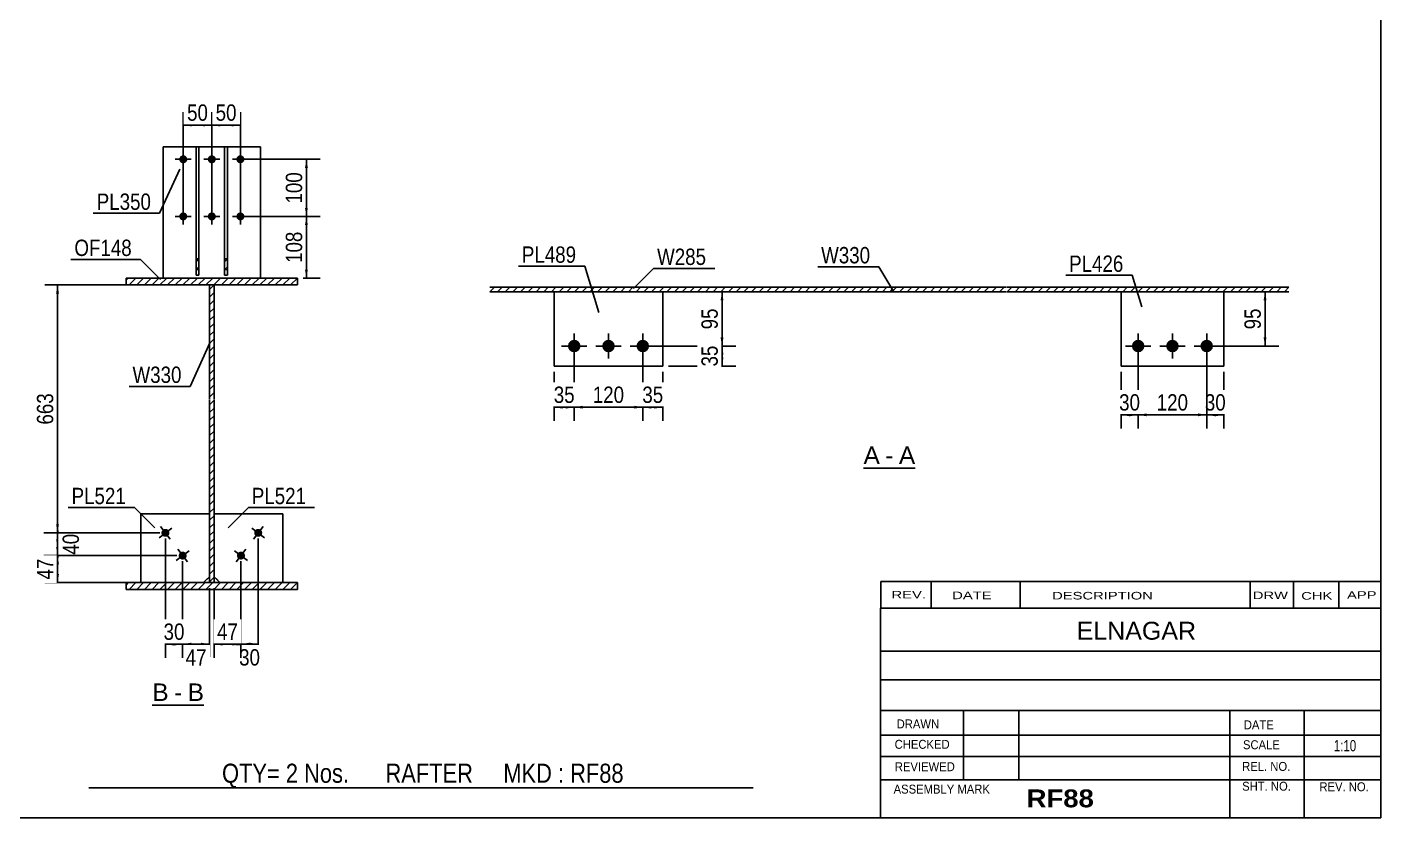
# Model space of a CAD drawing. Header units: millimetres. Extents: x -635 to -233, y -185 to 92.
# Drawn here: x -469.8 to -232.8, y -184.8 to -46.3 of the extents above; entities that cross this region are included whole.
import ezdxf

# ---------------------------------------------------------------- set-up
doc = ezdxf.new("R2010")
doc.units = ezdxf.units.MM
doc.linetypes.add('DXK_LINE_DOT1', pattern=[1.8814, 0.9407, -0.9407])
doc.styles.add('Arial', font='ARIAL.TTF', dxfattribs={"height": 0.2})
doc.styles.add('Arial Bold', font='ARIALBD.TTF', dxfattribs={"height": 0.2})
doc.styles.add('Arial Narrow', font='ARIALN.TTF', dxfattribs={"height": 0.2})

# ---------------------------------------------------------------- blocks, each defined once
blk = doc.blocks.new('Unknown-627020069-1200')
at = {"color": 5, "linetype": 'Continuous'}
for p, q in [((-232.8, -184.84), (-232.8, 92.16)), ((-632.8, -184.84), (-232.8, -184.84))]:
    blk.add_line(p, q, dxfattribs=at)
blk = doc.blocks.new('Unknown-627020069-12 - 1508')
at = {"color": 7, "linetype": 'Continuous'}
blk.add_line((-323.35, -123.6), (-314.32, -123.6), dxfattribs=at)
at = {"color": 0, "linetype": 'Continuous'}
blk.add_wipeout([(-320.5, -122.85), (-320.5, -119.65), (-323.35, -119.65), (-323.35, -122.85)], dxfattribs=at)
blk.add_wipeout([(-318.12, -122.85), (-318.12, -119.65), (-319.54, -119.65), (-319.54, -122.85)], dxfattribs=at)
at = {"color": 96, "linetype": 'Continuous', "style": 'Arial'}
blk.add_text('A', height=3.06, dxfattribs=at).set_placement((-323.35, -122.85))
at = {"color": 0, "linetype": 'Continuous'}
blk.add_wipeout([(-314.32, -122.85), (-314.32, -119.65), (-317.16, -119.65), (-317.16, -122.85)], dxfattribs=at)
at = {"color": 96, "linetype": 'Continuous', "style": 'Arial'}
for s, p in [('A', (-317.16, -122.85)), ('-', (-319.54, -122.85))]:
    blk.add_text(s, height=3.06, dxfattribs=at).set_placement(p)
blk = doc.blocks.new('Unknown-627020069-13 - 1219')
at = {"color": 7, "linetype": 'Continuous'}
blk.add_line((-447.83, -165.1), (-438.8, -165.1), dxfattribs=at)
at = {"color": 0, "linetype": 'Continuous'}
blk.add_wipeout([(-444.98, -164.35), (-444.98, -161.15), (-447.83, -161.15), (-447.83, -164.35)], dxfattribs=at)
blk.add_wipeout([(-442.6, -164.35), (-442.6, -161.15), (-444.02, -161.15), (-444.02, -164.35)], dxfattribs=at)
at = {"color": 96, "linetype": 'Continuous', "style": 'Arial'}
blk.add_text('B', height=3.06, dxfattribs=at).set_placement((-447.83, -164.35))
at = {"color": 0, "linetype": 'Continuous'}
blk.add_wipeout([(-438.8, -164.35), (-438.8, -161.15), (-441.64, -161.15), (-441.64, -164.35)], dxfattribs=at)
at = {"color": 96, "linetype": 'Continuous', "style": 'Arial'}
for s, p in [('-', (-444.02, -164.35)), ('B', (-441.64, -164.35))]:
    blk.add_text(s, height=3.06, dxfattribs=at).set_placement(p)
blk = doc.blocks.new('Part-627020069-1535 - 1508')
at = {"linetype": 'Continuous'}
h = blk.add_hatch(dxfattribs=at)
h.set_pattern_fill('', scale=0.3, style=0, pattern_type=0)
h.set_pattern_definition([(45, (-388.7608, -92.7028), (-0.673519, 0.673519), [])])
h.paths.add_polyline_path([(-388.76, -91.9), (-388.76, -92.7), (-318.39, -92.7), (-318.39, -91.9)])
at = {"color": 2, "linetype": 'Continuous'}
for p, q in [((-388.76, -91.9), (-338.49, -91.9)), ((-338.39, -91.9), (-318.39, -91.9)), ((-318.39, -91.9), (-318.39, -91.9)), ((-318.39, -91.9), (-318.39, -92.7)), ((-388.76, -92.7), (-338.49, -92.7)), ((-338.39, -92.7), (-318.39, -92.7)), ((-318.39, -92.7), (-318.39, -92.7))]:
    blk.add_line(p, q, dxfattribs=at)
blk = doc.blocks.new('Part-627020069-1531 - 1508')
at = {"linetype": 'Continuous'}
h = blk.add_hatch(dxfattribs=at)
h.set_pattern_fill('', scale=0.3, style=0, pattern_type=0)
h.set_pattern_definition([(45, (-248.9001, -91.9028), (-0.673519, 0.673519), [])])
h.paths.add_polyline_path([(-248.9, -92.7), (-248.9, -91.9), (-318.39, -91.9), (-318.39, -92.7)])
at = {"color": 2, "linetype": 'Continuous'}
for p, q in [((-318.39, -91.9), (-318.39, -91.9)), ((-298.39, -91.9), (-318.39, -91.9)), ((-318.39, -91.9), (-318.39, -92.7)), ((-248.9, -91.9), (-298.29, -91.9)), ((-318.39, -92.7), (-318.39, -92.7)), ((-318.39, -92.7), (-298.39, -92.7)), ((-298.29, -92.7), (-248.9, -92.7))]:
    blk.add_line(p, q, dxfattribs=at)
blk = doc.blocks.new('Bolt-627020069-1537 - 1508')
at = {"linetype": 'Continuous'}
for points in [[(-276.39, -102.2, -1), (-274.19, -102.2, -1)], [(-270.39, -102.2, -1), (-268.19, -102.2, -1)], [(-264.39, -102.2, -1), (-262.19, -102.2, -1)]]:
    blk.add_hatch(color=3, dxfattribs=at).paths.add_polyline_path(points)
at = {"color": 3, "linetype": 'Continuous'}
for p, q in [((-275.29, -104.4), (-275.29, -100)), ((-269.29, -104.4), (-269.29, -100)), ((-263.29, -104.4), (-263.29, -100)), ((-273.09, -102.2), (-277.49, -102.2)), ((-267.09, -102.2), (-271.49, -102.2)), ((-261.09, -102.2), (-265.49, -102.2))]:
    blk.add_line(p, q, dxfattribs=at)
blk = doc.blocks.new('Part-627020069-1607 - 1508')
at = {"color": 2, "linetype": 'Continuous'}
for p, q in [((-278.29, -92.7), (-278.29, -105.7)), ((-260.29, -105.7), (-260.29, -92.7)), ((-278.29, -105.7), (-260.29, -105.7))]:
    blk.add_line(p, q, dxfattribs=at)
at = {"color": 7, "linetype": 'DXK_LINE_DOT1'}
for p, q in [((-260.29, -92.7), (-278.29, -92.7)), ((-278.29, -92.7), (-278.29, -105.7)), ((-260.29, -105.7), (-260.29, -92.7))]:
    blk.add_line(p, q, dxfattribs=at)
blk = doc.blocks.new('Part-627020069-4311 - 1508')
at = {"color": 2, "linetype": 'Continuous'}
for p, q in [((-377.49, -92.7), (-377.49, -105.7)), ((-358.49, -105.7), (-358.49, -92.7)), ((-377.49, -105.7), (-358.49, -105.7))]:
    blk.add_line(p, q, dxfattribs=at)
at = {"color": 7, "linetype": 'DXK_LINE_DOT1'}
for p, q in [((-358.49, -92.7), (-377.49, -92.7)), ((-377.49, -92.7), (-377.49, -105.7)), ((-358.49, -105.7), (-358.49, -92.7))]:
    blk.add_line(p, q, dxfattribs=at)
blk = doc.blocks.new('Bolt-627020069-4312 - 1508')
at = {"linetype": 'Continuous'}
for points in [[(-375.09, -102.2, -1), (-372.89, -102.2, -1)], [(-369.09, -102.2, -1), (-366.89, -102.2, -1)], [(-363.09, -102.2, -1), (-360.89, -102.2, -1)]]:
    blk.add_hatch(color=3, dxfattribs=at).paths.add_polyline_path(points)
at = {"color": 3, "linetype": 'Continuous'}
for p, q in [((-373.99, -104.4), (-373.99, -100)), ((-367.99, -104.4), (-367.99, -100)), ((-361.99, -104.4), (-361.99, -100)), ((-371.79, -102.2), (-376.19, -102.2)), ((-365.79, -102.2), (-370.19, -102.2)), ((-359.79, -102.2), (-364.19, -102.2))]:
    blk.add_line(p, q, dxfattribs=at)
blk = doc.blocks.new('Part-627020069-1231 - 1219')
at = {"linetype": 'Continuous'}
h = blk.add_hatch(dxfattribs=at)
h.set_pattern_fill('', scale=0.3, style=0, pattern_type=0)
h.set_pattern_definition([(45, (-422.4186, -143.6292), (-0.67352, 0.67352), [])])
h.paths.add_polyline_path([(-422.42, -144.83), (-422.42, -143.63), (-452.42, -143.63), (-452.42, -144.83)])
at = {"color": 2, "linetype": 'Continuous'}
for p, q in [((-452.42, -143.63), (-452.42, -143.63)), ((-452.42, -144.83), (-452.42, -143.63)), ((-452.42, -143.63), (-422.42, -143.63)), ((-422.42, -143.63), (-422.42, -143.63)), ((-422.42, -143.63), (-422.42, -144.83)), ((-452.42, -144.83), (-452.42, -144.83)), ((-422.42, -144.83), (-452.42, -144.83)), ((-422.42, -144.83), (-422.42, -144.83))]:
    blk.add_line(p, q, dxfattribs=at)
blk = doc.blocks.new('Part-627020069-1289 - 1219')
at = {"color": 2, "linetype": 'Continuous'}
for p, q in [((-436.99, -131.6), (-424.99, -131.6)), ((-436.99, -142.6), (-436.99, -131.6)), ((-424.99, -143.6), (-424.99, -131.6)), ((-436.99, -142.6), (-435.99, -143.6)), ((-435.99, -143.6), (-424.99, -143.6)), ((-435.99, -143.6), (-435.99, -143.6))]:
    blk.add_line(p, q, dxfattribs=at)
at = {"color": 7, "linetype": 'DXK_LINE_DOT1'}
for p, q in [((-436.99, -131.6), (-424.99, -131.6)), ((-435.99, -143.6), (-436.99, -142.6)), ((-435.99, -143.6), (-424.99, -143.6))]:
    blk.add_line(p, q, dxfattribs=at)
blk = doc.blocks.new('Part-627020069-1266 - 1219')
at = {"color": 2, "linetype": 'Continuous'}
for p, q in [((-445.92, -90.3), (-445.92, -67.3)), ((-445.92, -67.3), (-428.92, -67.3)), ((-428.92, -67.3), (-428.92, -90.3))]:
    blk.add_line(p, q, dxfattribs=at)
at = {"color": 7, "linetype": 'DXK_LINE_DOT1'}
for p, q in [((-445.92, -67.3), (-428.92, -67.3)), ((-445.92, -90.3), (-445.92, -90.3)), ((-445.92, -90.3), (-445.92, -90.3)), ((-445.92, -90.3), (-428.92, -90.3)), ((-428.92, -90.3), (-428.92, -90.3)), ((-428.92, -90.3), (-428.92, -90.3))]:
    blk.add_line(p, q, dxfattribs=at)
blk = doc.blocks.new('Part-627020069-1267 - 1219')
at = {"linetype": 'Continuous'}
h = blk.add_hatch(dxfattribs=at)
h.set_pattern_fill('', scale=0.3, style=0, pattern_type=0)
h.set_pattern_definition([(45, (-434.6686, -86.9521), (-0.67352, 0.67352), [])])
h.paths.add_polyline_path([(-434.67, -89.8), (-434.67, -86.95), (-435.17, -86.95), (-435.17, -89.8)])
at = {"color": 2, "linetype": 'Continuous'}
for p, q in [((-435.17, -86.95), (-435.17, -67.3)), ((-435.17, -67.3), (-434.67, -67.3)), ((-434.67, -67.3), (-434.67, -86.95)), ((-435.17, -89.8), (-435.17, -86.95)), ((-435.17, -86.95), (-434.67, -86.95)), ((-434.67, -86.95), (-434.67, -89.8)), ((-434.67, -89.8), (-435.17, -89.8)), ((-434.67, -89.8), (-435.17, -89.8))]:
    blk.add_line(p, q, dxfattribs=at)
at = {"color": 7, "linetype": 'DXK_LINE_DOT1'}
for p, q in [((-435.17, -86.95), (-435.17, -89.8)), ((-434.67, -86.95), (-434.67, -89.8)), ((-435.17, -88.8), (-434.67, -88.8))]:
    blk.add_line(p, q, dxfattribs=at)
blk = doc.blocks.new('Part-627020069-1294 - 1219')
at = {"color": 2, "linetype": 'Continuous'}
for p, q in [((-449.85, -131.6), (-437.85, -131.6)), ((-449.85, -143.6), (-449.85, -131.6)), ((-437.85, -142.6), (-437.85, -131.6)), ((-449.85, -143.6), (-438.85, -143.6)), ((-438.85, -143.6), (-437.85, -142.6)), ((-438.85, -143.6), (-438.85, -143.6))]:
    blk.add_line(p, q, dxfattribs=at)
at = {"color": 7, "linetype": 'DXK_LINE_DOT1'}
for p, q in [((-449.85, -131.6), (-437.85, -131.6)), ((-438.85, -143.6), (-449.85, -143.6)), ((-438.85, -143.6), (-437.85, -142.6))]:
    blk.add_line(p, q, dxfattribs=at)
blk = doc.blocks.new('Part-627020069-1302 - 1219')
at = {"linetype": 'Continuous'}
h = blk.add_hatch(dxfattribs=at)
h.set_pattern_fill('', scale=0.3, style=0, pattern_type=0)
h.set_pattern_definition([(45, (-439.6686, -86.9521), (-0.67352, 0.67352), [])])
h.paths.add_polyline_path([(-439.67, -89.8), (-439.67, -86.95), (-440.17, -86.95), (-440.17, -89.8)])
at = {"color": 2, "linetype": 'Continuous'}
for p, q in [((-440.17, -86.95), (-440.17, -67.3)), ((-440.17, -67.3), (-439.67, -67.3)), ((-439.67, -67.3), (-439.67, -86.95)), ((-440.17, -89.8), (-440.17, -86.95)), ((-440.17, -86.95), (-439.67, -86.95)), ((-439.67, -86.95), (-439.67, -89.8)), ((-439.67, -89.8), (-440.17, -89.8)), ((-439.67, -89.8), (-440.17, -89.8))]:
    blk.add_line(p, q, dxfattribs=at)
at = {"color": 7, "linetype": 'DXK_LINE_DOT1'}
for p, q in [((-440.17, -86.95), (-440.17, -89.8)), ((-439.67, -86.95), (-439.67, -89.8)), ((-440.17, -88.8), (-439.67, -88.8))]:
    blk.add_line(p, q, dxfattribs=at)
blk = doc.blocks.new('Bolt-627020069-1334 - 1219')
at = {"linetype": 'Continuous'}
for points in [[(-441.72, -69.5), (-441.73, -69.65), (-441.78, -69.78), (-441.85, -69.91), (-441.95, -70.02), (-442.07, -70.11), (-442.2, -70.17), (-442.35, -70.2), (-442.49, -70.2), (-442.63, -70.17), (-442.77, -70.11), (-442.89, -70.02), (-442.98, -69.91), (-443.06, -69.78), (-443.1, -69.65), (-443.12, -69.5), (-443.1, -69.35), (-443.06, -69.21), (-442.98, -69.09), (-442.89, -68.98), (-442.77, -68.89), (-442.63, -68.83), (-442.49, -68.8), (-442.35, -68.8), (-442.2, -68.83), (-442.07, -68.89), (-441.95, -68.98), (-441.85, -69.09), (-441.78, -69.21), (-441.73, -69.35)], [(-436.72, -69.5), (-436.73, -69.65), (-436.78, -69.78), (-436.85, -69.91), (-436.95, -70.02), (-437.07, -70.11), (-437.2, -70.17), (-437.35, -70.2), (-437.49, -70.2), (-437.63, -70.17), (-437.77, -70.11), (-437.89, -70.02), (-437.98, -69.91), (-438.06, -69.78), (-438.1, -69.65), (-438.12, -69.5), (-438.1, -69.35), (-438.06, -69.21), (-437.98, -69.09), (-437.89, -68.98), (-437.77, -68.89), (-437.63, -68.83), (-437.49, -68.8), (-437.35, -68.8), (-437.2, -68.83), (-437.07, -68.89), (-436.95, -68.98), (-436.85, -69.09), (-436.78, -69.21), (-436.73, -69.35)], [(-431.72, -69.5), (-431.73, -69.65), (-431.78, -69.78), (-431.85, -69.91), (-431.95, -70.02), (-432.07, -70.11), (-432.2, -70.17), (-432.35, -70.2), (-432.49, -70.2), (-432.63, -70.17), (-432.77, -70.11), (-432.89, -70.02), (-432.98, -69.91), (-433.06, -69.78), (-433.1, -69.65), (-433.12, -69.5), (-433.1, -69.35), (-433.06, -69.21), (-432.98, -69.09), (-432.89, -68.98), (-432.77, -68.89), (-432.63, -68.83), (-432.49, -68.8), (-432.35, -68.8), (-432.2, -68.83), (-432.07, -68.89), (-431.95, -68.98), (-431.85, -69.09), (-431.78, -69.21), (-431.73, -69.35)], [(-441.72, -79.5), (-441.73, -79.65), (-441.78, -79.78), (-441.85, -79.91), (-441.95, -80.02), (-442.07, -80.11), (-442.2, -80.17), (-442.35, -80.2), (-442.49, -80.2), (-442.63, -80.17), (-442.77, -80.11), (-442.89, -80.02), (-442.98, -79.91), (-443.06, -79.78), (-443.1, -79.65), (-443.12, -79.5), (-443.1, -79.35), (-443.06, -79.21), (-442.98, -79.09), (-442.89, -78.98), (-442.77, -78.89), (-442.63, -78.83), (-442.49, -78.8), (-442.35, -78.8), (-442.2, -78.83), (-442.07, -78.89), (-441.95, -78.98), (-441.85, -79.09), (-441.78, -79.21), (-441.73, -79.35)], [(-436.72, -79.5), (-436.73, -79.65), (-436.78, -79.78), (-436.85, -79.91), (-436.95, -80.02), (-437.07, -80.11), (-437.2, -80.17), (-437.35, -80.2), (-437.49, -80.2), (-437.63, -80.17), (-437.77, -80.11), (-437.89, -80.02), (-437.98, -79.91), (-438.06, -79.78), (-438.1, -79.65), (-438.12, -79.5), (-438.1, -79.35), (-438.06, -79.21), (-437.98, -79.09), (-437.89, -78.98), (-437.77, -78.89), (-437.63, -78.83), (-437.49, -78.8), (-437.35, -78.8), (-437.2, -78.83), (-437.07, -78.89), (-436.95, -78.98), (-436.85, -79.09), (-436.78, -79.21), (-436.73, -79.35)], [(-431.72, -79.5), (-431.73, -79.65), (-431.78, -79.78), (-431.85, -79.91), (-431.95, -80.02), (-432.07, -80.11), (-432.2, -80.17), (-432.35, -80.2), (-432.49, -80.2), (-432.63, -80.17), (-432.77, -80.11), (-432.89, -80.02), (-432.98, -79.91), (-433.06, -79.78), (-433.1, -79.65), (-433.12, -79.5), (-433.1, -79.35), (-433.06, -79.21), (-432.98, -79.09), (-432.89, -78.98), (-432.77, -78.89), (-432.63, -78.83), (-432.49, -78.8), (-432.35, -78.8), (-432.2, -78.83), (-432.07, -78.89), (-431.95, -78.98), (-431.85, -79.09), (-431.78, -79.21), (-431.73, -79.35)]]:
    blk.add_hatch(color=3, dxfattribs=at).paths.add_polyline_path(points)
at = {"color": 3, "linetype": 'Continuous'}
for p, q in [((-442.42, -68.1), (-442.42, -70.9)), ((-437.42, -68.1), (-437.42, -70.9)), ((-432.42, -68.1), (-432.42, -70.9)), ((-443.82, -69.5), (-441.02, -69.5)), ((-438.82, -69.5), (-436.02, -69.5)), ((-433.82, -69.5), (-431.02, -69.5)), ((-442.42, -78.1), (-442.42, -80.9)), ((-437.42, -78.1), (-437.42, -80.9)), ((-432.42, -78.1), (-432.42, -80.9)), ((-443.82, -79.5), (-441.02, -79.5)), ((-438.82, -79.5), (-436.02, -79.5)), ((-433.82, -79.5), (-431.02, -79.5))]:
    blk.add_line(p, q, dxfattribs=at)
blk = doc.blocks.new('Bolt-627020069-1335 - 1219')
at = {"linetype": 'Continuous'}
for points in [[(-428.74, -135.34), (-428.84, -135.45), (-428.96, -135.53), (-429.09, -135.59), (-429.24, -135.61), (-429.38, -135.61), (-429.53, -135.58), (-429.66, -135.51), (-429.78, -135.43), (-429.87, -135.31), (-429.94, -135.19), (-429.98, -135.05), (-430, -134.9), (-429.98, -134.76), (-429.93, -134.62), (-429.85, -134.49), (-429.75, -134.39), (-429.63, -134.3), (-429.5, -134.25), (-429.36, -134.22), (-429.21, -134.22), (-429.07, -134.25), (-428.93, -134.32), (-428.82, -134.4), (-428.72, -134.52), (-428.65, -134.64), (-428.61, -134.78), (-428.6, -134.93), (-428.62, -135.07), (-428.66, -135.21)], [(-431.76, -139.32), (-431.86, -139.43), (-431.98, -139.51), (-432.12, -139.57), (-432.26, -139.6), (-432.41, -139.59), (-432.55, -139.56), (-432.68, -139.5), (-432.8, -139.41), (-432.89, -139.3), (-432.96, -139.17), (-433.01, -139.03), (-433.02, -138.88), (-433, -138.74), (-432.95, -138.6), (-432.88, -138.48), (-432.78, -138.37), (-432.66, -138.29), (-432.52, -138.23), (-432.38, -138.2), (-432.23, -138.2), (-432.09, -138.24), (-431.96, -138.3), (-431.84, -138.39), (-431.74, -138.5), (-431.67, -138.63), (-431.63, -138.77), (-431.62, -138.91), (-431.64, -139.06), (-431.69, -139.2)]]:
    blk.add_hatch(color=3, dxfattribs=at).paths.add_polyline_path(points)
at = {"color": 3, "linetype": 'Continuous'}
for p, q in [((-430.41, -134.07), (-428.18, -135.76)), ((-428.45, -133.8), (-430.14, -136.03)), ((-433.43, -138.05), (-431.2, -139.75)), ((-431.47, -137.78), (-433.16, -140.01))]:
    blk.add_line(p, q, dxfattribs=at)
blk = doc.blocks.new('Bolt-627020069-1336 - 1219')
at = {"linetype": 'Continuous'}
for points in [[(-444.98, -134.49), (-444.91, -134.62), (-444.86, -134.76), (-444.84, -134.9), (-444.85, -135.05), (-444.89, -135.19), (-444.97, -135.31), (-445.06, -135.43), (-445.18, -135.51), (-445.31, -135.58), (-445.45, -135.61), (-445.6, -135.61), (-445.74, -135.59), (-445.88, -135.53), (-446, -135.45), (-446.1, -135.34), (-446.17, -135.21), (-446.22, -135.07), (-446.24, -134.93), (-446.23, -134.78), (-446.19, -134.64), (-446.11, -134.52), (-446.02, -134.4), (-445.9, -134.32), (-445.77, -134.25), (-445.63, -134.22), (-445.48, -134.22), (-445.34, -134.25), (-445.2, -134.3), (-445.08, -134.39)], [(-441.96, -138.48), (-441.89, -138.6), (-441.84, -138.74), (-441.82, -138.88), (-441.83, -139.03), (-441.87, -139.17), (-441.94, -139.3), (-442.04, -139.41), (-442.16, -139.5), (-442.29, -139.56), (-442.43, -139.59), (-442.58, -139.6), (-442.72, -139.57), (-442.86, -139.51), (-442.98, -139.43), (-443.08, -139.32), (-443.15, -139.2), (-443.2, -139.06), (-443.22, -138.91), (-443.21, -138.77), (-443.16, -138.63), (-443.09, -138.5), (-443, -138.39), (-442.88, -138.3), (-442.75, -138.24), (-442.61, -138.2), (-442.46, -138.2), (-442.32, -138.23), (-442.18, -138.29), (-442.06, -138.37)]]:
    blk.add_hatch(color=3, dxfattribs=at).paths.add_polyline_path(points)
at = {"color": 3, "linetype": 'Continuous'}
for p, q in [((-446.66, -135.76), (-444.42, -134.07)), ((-446.39, -133.8), (-444.69, -136.03)), ((-443.63, -139.75), (-441.4, -138.05)), ((-443.36, -137.78), (-441.67, -140.01))]:
    blk.add_line(p, q, dxfattribs=at)
blk = doc.blocks.new('Part-627020069-1365 - 1219')
at = {"linetype": 'Continuous'}
h = blk.add_hatch(dxfattribs=at)
h.set_pattern_fill('', scale=0.3, style=0, pattern_type=0)
h.set_pattern_definition([(45, (-437.0186, -91.499), (-0.67352, 0.67352), [])])
h.paths.add_polyline_path([(-437.02, -143.63), (-437.02, -91.5), (-437.82, -91.5), (-437.82, -143.63)])
at = {"color": 2, "linetype": 'Continuous'}
for p, q in [((-437.82, -91.5), (-437.82, -91.5)), ((-437.82, -111.5), (-437.82, -91.5)), ((-437.82, -91.5), (-437.02, -91.5)), ((-437.02, -91.5), (-437.02, -91.5)), ((-437.02, -91.5), (-437.02, -111.5)), ((-437.82, -143.63), (-437.82, -111.6)), ((-437.02, -111.6), (-437.02, -143.63)), ((-437.82, -143.63), (-437.82, -143.63)), ((-437.02, -143.63), (-437.82, -143.63)), ((-437.02, -143.63), (-437.02, -143.63))]:
    blk.add_line(p, q, dxfattribs=at)
blk = doc.blocks.new('Part-627020069-1389 - 1219')
at = {"linetype": 'Continuous'}
h = blk.add_hatch(dxfattribs=at)
h.set_pattern_fill('', scale=0.3, style=0, pattern_type=0)
h.set_pattern_definition([(45, (-422.4186, -90.2984), (-0.67352, 0.67352), [])])
h.paths.add_polyline_path([(-422.42, -91.5), (-422.42, -90.3), (-452.42, -90.3), (-452.42, -91.5)])
at = {"color": 2, "linetype": 'Continuous'}
for p, q in [((-452.42, -90.3), (-452.42, -90.3)), ((-452.42, -91.5), (-452.42, -90.3)), ((-452.42, -90.3), (-422.42, -90.3)), ((-452.42, -91.5), (-452.42, -91.5)), ((-422.42, -91.5), (-452.42, -91.5)), ((-422.42, -90.3), (-422.42, -90.3)), ((-422.42, -90.3), (-422.42, -91.5)), ((-422.42, -91.5), (-422.42, -91.5))]:
    blk.add_line(p, q, dxfattribs=at)
blk = doc.blocks.new('StraightDimension-627020069-5176 - 1508')
at = {"linetype": 'Continuous'}
for points in [[(-372.49, -113.16), (-373.99, -112.91), (-372.49, -112.66)], [(-363.49, -112.66), (-361.99, -112.91), (-363.49, -113.16)]]:
    blk.add_hatch(color=7, dxfattribs=at).paths.add_polyline_path(points)
at = {"color": 7, "linetype": 'Continuous'}
for p, q in [((-373.99, -103.2), (-373.99, -115.31)), ((-361.99, -103.2), (-361.99, -115.31)), ((-373.99, -112.91), (-361.99, -112.91))]:
    blk.add_line(p, q, dxfattribs=at)
at = {"color": 0}
blk.add_wipeout([(-364.65, -112.76), (-364.65, -108.56), (-371.34, -108.56), (-371.34, -112.76)], dxfattribs=at)
at = {"color": 3, "style": 'Arial Narrow'}
blk.add_text('120', height=2.863, dxfattribs=at).set_placement((-370.74, -112.16))
blk = doc.blocks.new('StraightDimension-627020069-5177 - 1508')
at = {"linetype": 'Continuous'}
for points in [[(-375.99, -113.16), (-377.49, -112.91), (-375.99, -112.66)], [(-375.49, -112.66), (-373.99, -112.91), (-375.49, -113.16)]]:
    blk.add_hatch(color=7, dxfattribs=at).paths.add_polyline_path(points)
at = {"color": 7, "linetype": 'Continuous'}
for p, q in [((-373.99, -103.2), (-373.99, -115.31)), ((-377.49, -106.7), (-377.49, -115.31)), ((-377.49, -112.91), (-373.99, -112.91))]:
    blk.add_line(p, q, dxfattribs=at)
at = {"color": 0}
blk.add_wipeout([(-373.32, -112.76), (-373.32, -108.56), (-378.17, -108.56), (-378.17, -112.76)], dxfattribs=at)
at = {"color": 3, "style": 'Arial Narrow'}
blk.add_text('35', height=2.863, dxfattribs=at).set_placement((-377.57, -112.16))
blk = doc.blocks.new('StraightDimension-627020069-1624 - 1508')
at = {"linetype": 'Continuous'}
for points in [[(-253.33, -94.2), (-253.08, -92.7), (-252.83, -94.2)], [(-252.83, -100.7), (-253.08, -102.2), (-253.33, -100.7)]]:
    blk.add_hatch(color=7, dxfattribs=at).paths.add_polyline_path(points)
at = {"color": 7, "linetype": 'Continuous'}
for p, q in [((-262.29, -92.7), (-250.68, -92.7)), ((-253.08, -102.2), (-253.08, -92.7)), ((-262.29, -102.2), (-250.68, -102.2))]:
    blk.add_line(p, q, dxfattribs=at)
at = {"color": 0}
blk.add_wipeout([(-253.23, -95.02), (-257.43, -95.02), (-257.43, -99.88), (-253.23, -99.88)], dxfattribs=at)
at = {"color": 3, "style": 'Arial Narrow'}
blk.add_text('95', height=2.863, rotation=90.0002, dxfattribs=at).set_placement((-253.83, -99.28))
blk = doc.blocks.new('StraightDimension-627020069-1635 - 1508')
at = {"linetype": 'Continuous'}
for points in [[(-261.79, -114.5), (-263.29, -114.25), (-261.79, -114)], [(-261.79, -114), (-260.29, -114.25), (-261.79, -114.5)]]:
    blk.add_hatch(color=7, dxfattribs=at).paths.add_polyline_path(points)
at = {"color": 7, "linetype": 'Continuous'}
for p, q in [((-263.29, -103.2), (-263.29, -116.65)), ((-260.29, -106.7), (-260.29, -116.65)), ((-263.29, -114.25), (-260.29, -114.25))]:
    blk.add_line(p, q, dxfattribs=at)
at = {"color": 0}
blk.add_wipeout([(-259.36, -114.1), (-259.36, -109.9), (-264.22, -109.9), (-264.22, -114.1)], dxfattribs=at)
at = {"color": 3, "style": 'Arial Narrow'}
blk.add_text('30', height=2.863, dxfattribs=at).set_placement((-263.62, -113.5))
blk = doc.blocks.new('StraightDimension-627020069-1645 - 1508')
at = {"linetype": 'Continuous'}
for points in [[(-273.79, -114.5), (-275.29, -114.25), (-273.79, -114)], [(-264.79, -114), (-263.29, -114.25), (-264.79, -114.5)]]:
    blk.add_hatch(color=7, dxfattribs=at).paths.add_polyline_path(points)
at = {"color": 7, "linetype": 'Continuous'}
for p, q in [((-275.29, -103.2), (-275.29, -116.65)), ((-263.29, -103.2), (-263.29, -116.65)), ((-275.29, -114.25), (-263.29, -114.25))]:
    blk.add_line(p, q, dxfattribs=at)
at = {"color": 0}
blk.add_wipeout([(-265.95, -114.1), (-265.95, -109.9), (-272.64, -109.9), (-272.64, -114.1)], dxfattribs=at)
at = {"color": 3, "style": 'Arial Narrow'}
blk.add_text('120', height=2.863, dxfattribs=at).set_placement((-272.04, -113.5))
blk = doc.blocks.new('StraightDimension-627020069-1655 - 1508')
at = {"linetype": 'Continuous'}
for points in [[(-276.79, -114.5), (-278.29, -114.25), (-276.79, -114)], [(-276.79, -114), (-275.29, -114.25), (-276.79, -114.5)]]:
    blk.add_hatch(color=7, dxfattribs=at).paths.add_polyline_path(points)
at = {"color": 7, "linetype": 'Continuous'}
for p, q in [((-275.29, -103.2), (-275.29, -116.65)), ((-278.29, -106.7), (-278.29, -116.65)), ((-278.29, -114.25), (-275.29, -114.25))]:
    blk.add_line(p, q, dxfattribs=at)
at = {"color": 0}
blk.add_wipeout([(-274.36, -114.1), (-274.36, -109.9), (-279.22, -109.9), (-279.22, -114.1)], dxfattribs=at)
at = {"color": 3, "style": 'Arial Narrow'}
blk.add_text('30', height=2.863, dxfattribs=at).set_placement((-278.62, -113.5))
blk = doc.blocks.new('StraightDimension-627020069-5175 - 1508')
at = {"linetype": 'Continuous'}
for points in [[(-360.49, -113.16), (-361.99, -112.91), (-360.49, -112.66)], [(-359.99, -112.66), (-358.49, -112.91), (-359.99, -113.16)]]:
    blk.add_hatch(color=7, dxfattribs=at).paths.add_polyline_path(points)
at = {"color": 7, "linetype": 'Continuous'}
for p, q in [((-361.99, -103.2), (-361.99, -115.31)), ((-358.49, -106.7), (-358.49, -115.31)), ((-361.99, -112.91), (-358.49, -112.91))]:
    blk.add_line(p, q, dxfattribs=at)
at = {"color": 0}
blk.add_wipeout([(-357.81, -112.76), (-357.81, -108.56), (-362.67, -108.56), (-362.67, -112.76)], dxfattribs=at)
at = {"color": 3, "style": 'Arial Narrow'}
blk.add_text('35', height=2.863, dxfattribs=at).set_placement((-362.07, -112.16))
blk = doc.blocks.new('StraightDimension-627020069-5206 - 1508')
at = {"linetype": 'Continuous'}
for points in [[(-348.37, -94.2), (-348.12, -92.7), (-347.87, -94.2)], [(-347.87, -100.7), (-348.12, -102.2), (-348.37, -100.7)]]:
    blk.add_hatch(color=7, dxfattribs=at).paths.add_polyline_path(points)
at = {"color": 7, "linetype": 'Continuous'}
for p, q in [((-360.99, -92.7), (-345.72, -92.7)), ((-348.12, -102.2), (-348.12, -92.7)), ((-360.99, -102.2), (-345.72, -102.2))]:
    blk.add_line(p, q, dxfattribs=at)
at = {"color": 0}
blk.add_wipeout([(-348.27, -95.02), (-352.47, -95.02), (-352.47, -99.88), (-348.27, -99.88)], dxfattribs=at)
at = {"color": 3, "style": 'Arial Narrow'}
blk.add_text('95', height=2.863, rotation=90.0002, dxfattribs=at).set_placement((-348.87, -99.28))
blk = doc.blocks.new('StraightDimension-627020069-5207 - 1508')
at = {"linetype": 'Continuous'}
for points in [[(-348.37, -103.7), (-348.12, -102.2), (-347.87, -103.7)], [(-347.87, -104.2), (-348.12, -105.7), (-348.37, -104.2)]]:
    blk.add_hatch(color=7, dxfattribs=at).paths.add_polyline_path(points)
at = {"color": 7, "linetype": 'Continuous'}
for p, q in [((-360.99, -102.2), (-345.72, -102.2)), ((-348.12, -105.7), (-348.12, -102.2)), ((-357.49, -105.7), (-345.72, -105.7))]:
    blk.add_line(p, q, dxfattribs=at)
at = {"color": 0}
blk.add_wipeout([(-348.27, -101.52), (-352.47, -101.52), (-352.47, -106.38), (-348.27, -106.38)], dxfattribs=at)
at = {"color": 3, "style": 'Arial Narrow'}
blk.add_text('35', height=2.863, rotation=90.0002, dxfattribs=at).set_placement((-348.87, -105.78))
blk = doc.blocks.new('StraightDimension-627020069-1450 - 1219')
at = {"linetype": 'Continuous'}
for points in [[(-430.82, -154.65), (-432.32, -154.4), (-430.82, -154.15)], [(-430.8, -154.15), (-429.3, -154.4), (-430.8, -154.65)]]:
    blk.add_hatch(color=7, dxfattribs=at).paths.add_polyline_path(points)
at = {"color": 7, "linetype": 'Continuous'}
for p, q in [((-429.3, -135.92), (-429.3, -156.65)), ((-432.32, -139.9), (-432.32, -156.65)), ((-432.32, -154.4), (-429.3, -154.4))]:
    blk.add_line(p, q, dxfattribs=at)
at = {"color": 0}
blk.add_wipeout([(-428.38, -158.75), (-428.38, -154.55), (-433.24, -154.55), (-433.24, -158.75)], dxfattribs=at)
at = {"color": 3, "style": 'Arial Narrow'}
blk.add_text('30', height=2.863, dxfattribs=at).set_placement((-432.64, -158.15))
blk = doc.blocks.new('StraightDimension-627020069-1460 - 1219')
at = {"linetype": 'Continuous'}
for points in [[(-435.52, -154.65), (-437.02, -154.4), (-435.52, -154.15)], [(-433.82, -154.15), (-432.32, -154.4), (-433.82, -154.65)]]:
    blk.add_hatch(color=7, dxfattribs=at).paths.add_polyline_path(points)
at = {"color": 7, "linetype": 'Continuous'}
for p, q in [((-432.32, -139.9), (-432.32, -156.8)), ((-437.02, -144.63), (-437.02, -156.8)), ((-437.02, -154.4), (-432.32, -154.4))]:
    blk.add_line(p, q, dxfattribs=at)
at = {"color": 0}
blk.add_wipeout([(-432.24, -154.25), (-432.24, -150.05), (-437.1, -150.05), (-437.1, -154.25)], dxfattribs=at)
at = {"color": 3, "style": 'Arial Narrow'}
blk.add_text('47', height=2.863, dxfattribs=at).set_placement((-436.5, -153.65))
blk = doc.blocks.new('StraightDimension-627020069-1486 - 1219')
at = {"linetype": 'Continuous'}
for points in [[(-464.67, -136.42), (-464.42, -134.92), (-464.17, -136.42)], [(-464.17, -137.4), (-464.42, -138.9), (-464.67, -137.4)]]:
    blk.add_hatch(color=7, dxfattribs=at).paths.add_polyline_path(points)
at = {"color": 7, "linetype": 'Continuous'}
for p, q in [((-446.54, -134.92), (-466.82, -134.92)), ((-464.42, -138.9), (-464.42, -134.92)), ((-443.52, -138.9), (-466.82, -138.9))]:
    blk.add_line(p, q, dxfattribs=at)
at = {"color": 0}
blk.add_wipeout([(-460.07, -134.48), (-464.27, -134.48), (-464.27, -139.34), (-460.07, -139.34)], dxfattribs=at)
at = {"color": 3, "style": 'Arial Narrow'}
blk.add_text('40', height=2.863, rotation=90.0002, dxfattribs=at).set_placement((-460.67, -138.74))
blk = doc.blocks.new('StraightDimension-627020069-1397 - 1219')
at = {"linetype": 'Continuous'}
for points in [[(-421.11, -81), (-420.86, -79.5), (-420.61, -81)], [(-420.61, -88.8), (-420.86, -90.3), (-421.11, -88.8)]]:
    blk.add_hatch(color=7, dxfattribs=at).paths.add_polyline_path(points)
at = {"color": 7, "linetype": 'Continuous'}
for p, q in [((-431.42, -79.5), (-418.46, -79.5)), ((-420.86, -90.3), (-420.86, -79.5)), ((-421.42, -90.3), (-418.46, -90.3))]:
    blk.add_line(p, q, dxfattribs=at)
at = {"color": 0}
blk.add_wipeout([(-421.01, -81.56), (-425.21, -81.56), (-425.21, -88.24), (-421.01, -88.24)], dxfattribs=at)
at = {"color": 3, "style": 'Arial Narrow'}
blk.add_text('108', height=2.863, rotation=90.0002, dxfattribs=at).set_placement((-421.61, -87.64))
blk = doc.blocks.new('StraightDimension-627020069-1414 - 1219')
at = {"linetype": 'Continuous'}
for points in [[(-421.11, -71), (-420.86, -69.5), (-420.61, -71)], [(-420.61, -78), (-420.86, -79.5), (-421.11, -78)]]:
    blk.add_hatch(color=7, dxfattribs=at).paths.add_polyline_path(points)
at = {"color": 7, "linetype": 'Continuous'}
for p, q in [((-431.42, -69.5), (-418.46, -69.5)), ((-420.86, -79.5), (-420.86, -69.5)), ((-431.42, -79.5), (-418.46, -79.5))]:
    blk.add_line(p, q, dxfattribs=at)
at = {"color": 0}
blk.add_wipeout([(-421.01, -71.16), (-425.21, -71.16), (-425.21, -77.84), (-421.01, -77.84)], dxfattribs=at)
at = {"color": 3, "style": 'Arial Narrow'}
blk.add_text('100', height=2.863, rotation=90.0002, dxfattribs=at).set_placement((-421.61, -77.24))
blk = doc.blocks.new('StraightDimension-627020069-1427 - 1219')
at = {"linetype": 'Continuous'}
for points in [[(-441.02, -154.65), (-442.52, -154.4), (-441.02, -154.15)], [(-439.32, -154.15), (-437.82, -154.4), (-439.32, -154.65)]]:
    blk.add_hatch(color=7, dxfattribs=at).paths.add_polyline_path(points)
at = {"color": 7, "linetype": 'Continuous'}
for p, q in [((-442.52, -139.9), (-442.52, -156.65)), ((-437.82, -144.63), (-437.82, -156.65)), ((-442.52, -154.4), (-437.82, -154.4))]:
    blk.add_line(p, q, dxfattribs=at)
at = {"color": 0}
blk.add_wipeout([(-437.74, -158.75), (-437.74, -154.55), (-442.6, -154.55), (-442.6, -158.75)], dxfattribs=at)
at = {"color": 3, "style": 'Arial Narrow'}
blk.add_text('47', height=2.863, dxfattribs=at).set_placement((-442, -158.15))
blk = doc.blocks.new('StraightDimension-627020069-1439 - 1219')
at = {"linetype": 'Continuous'}
for points in [[(-444.04, -154.65), (-445.54, -154.4), (-444.04, -154.15)], [(-444.02, -154.15), (-442.52, -154.4), (-444.02, -154.65)]]:
    blk.add_hatch(color=7, dxfattribs=at).paths.add_polyline_path(points)
at = {"color": 7, "linetype": 'Continuous'}
for p, q in [((-445.54, -135.92), (-445.54, -156.8)), ((-442.52, -139.9), (-442.52, -156.8)), ((-445.54, -154.4), (-442.52, -154.4))]:
    blk.add_line(p, q, dxfattribs=at)
at = {"color": 0}
blk.add_wipeout([(-441.6, -154.25), (-441.6, -150.05), (-446.46, -150.05), (-446.46, -154.25)], dxfattribs=at)
at = {"color": 3, "style": 'Arial Narrow'}
blk.add_text('30', height=2.863, dxfattribs=at).set_placement((-445.86, -153.65))
blk = doc.blocks.new('StraightDimension-627020069-1476 - 1219')
at = {"linetype": 'Continuous'}
for points in [[(-464.67, -93), (-464.42, -91.5), (-464.17, -93)], [(-464.17, -133.42), (-464.42, -134.92), (-464.67, -133.42)]]:
    blk.add_hatch(color=7, dxfattribs=at).paths.add_polyline_path(points)
at = {"color": 7, "linetype": 'Continuous'}
for p, q in [((-438.82, -91.5), (-466.67, -91.5)), ((-464.42, -134.92), (-464.42, -91.5)), ((-446.54, -134.92), (-466.67, -134.92))]:
    blk.add_line(p, q, dxfattribs=at)
at = {"color": 0}
blk.add_wipeout([(-464.57, -109.86), (-468.77, -109.86), (-468.77, -116.55), (-464.57, -116.55)], dxfattribs=at)
at = {"color": 3, "style": 'Arial Narrow'}
blk.add_text('663', height=2.863, rotation=90.0002, dxfattribs=at).set_placement((-465.17, -115.95))
blk = doc.blocks.new('StraightDimension-627020069-1496 - 1219')
at = {"linetype": 'Continuous'}
for points in [[(-464.67, -140.4), (-464.42, -138.9), (-464.17, -140.4)], [(-464.17, -142.13), (-464.42, -143.63), (-464.67, -142.13)]]:
    blk.add_hatch(color=7, dxfattribs=at).paths.add_polyline_path(points)
at = {"color": 7, "linetype": 'Continuous'}
for p, q in [((-443.52, -138.9), (-466.67, -138.9)), ((-464.42, -143.63), (-464.42, -138.9)), ((-438.82, -143.63), (-466.67, -143.63))]:
    blk.add_line(p, q, dxfattribs=at)
at = {"color": 0}
blk.add_wipeout([(-464.57, -138.84), (-468.77, -138.84), (-468.77, -143.69), (-464.57, -143.69)], dxfattribs=at)
at = {"color": 3, "style": 'Arial Narrow'}
blk.add_text('47', height=2.863, rotation=90.0002, dxfattribs=at).set_placement((-465.17, -143.09))
blk = doc.blocks.new('StraightDimension-627020069-3143 - 1219')
at = {"linetype": 'Continuous'}
for points in [[(-440.92, -63.75), (-442.42, -63.5), (-440.92, -63.25)], [(-438.92, -63.25), (-437.42, -63.5), (-438.92, -63.75)]]:
    blk.add_hatch(color=7, dxfattribs=at).paths.add_polyline_path(points)
at = {"color": 7, "linetype": 'Continuous'}
for p, q in [((-442.42, -78.5), (-442.42, -61.25)), ((-437.42, -78.5), (-437.42, -61.25)), ((-442.42, -63.5), (-437.42, -63.5))]:
    blk.add_line(p, q, dxfattribs=at)
at = {"color": 0}
blk.add_wipeout([(-437.49, -63.35), (-437.49, -59.15), (-442.35, -59.15), (-442.35, -63.35)], dxfattribs=at)
at = {"color": 3, "style": 'Arial Narrow'}
blk.add_text('50', height=2.863, dxfattribs=at).set_placement((-441.75, -62.75))
blk = doc.blocks.new('StraightDimension-627020069-3153 - 1219')
at = {"linetype": 'Continuous'}
for points in [[(-435.92, -63.75), (-437.42, -63.5), (-435.92, -63.25)], [(-433.92, -63.25), (-432.42, -63.5), (-433.92, -63.75)]]:
    blk.add_hatch(color=7, dxfattribs=at).paths.add_polyline_path(points)
at = {"color": 7, "linetype": 'Continuous'}
for p, q in [((-437.42, -78.5), (-437.42, -61.25)), ((-432.42, -78.5), (-432.42, -61.25)), ((-437.42, -63.5), (-432.42, -63.5))]:
    blk.add_line(p, q, dxfattribs=at)
at = {"color": 0}
blk.add_wipeout([(-432.49, -63.35), (-432.49, -59.15), (-437.35, -59.15), (-437.35, -63.35)], dxfattribs=at)
at = {"color": 3, "style": 'Arial Narrow'}
blk.add_text('50', height=2.863, dxfattribs=at).set_placement((-436.75, -62.75))
blk = doc.blocks.new('CBS_NAME_BLOG-627020069-7360')
at = {"color": 7, "linetype": 'Continuous'}
for p, q in [((-320.39, -184.8), (-320.4, -148.09)), ((-320.39, -148.09), (-232.88, -148.09)), ((-320.39, -155.62), (-232.87, -155.62)), ((-320.32, -160.68), (-232.8, -160.68)), ((-320.39, -166.05), (-232.88, -166.05)), ((-305.87, -178.16), (-305.87, -166.06)), ((-296.19, -178.13), (-296.19, -166.06)), ((-259.27, -184.8), (-259.27, -166.07)), ((-246.22, -184.8), (-246.22, -166.06)), ((-320.39, -170.35), (-232.8, -170.33)), ((-320.39, -174.1), (-232.88, -174.1)), ((-320.39, -178.14), (-232.88, -178.14)), ((-320.39, -184.84), (-232.8, -184.84))]:
    blk.add_line(p, q, dxfattribs=at)
at = {"color": 3, "linetype": 'Continuous', "style": 'Arial'}
blk.add_text('ELNAGAR', height=3.133, dxfattribs=at).set_placement((-286.07, -153.62))
at = {"color": 3, "linetype": 'Continuous'}
for s, height, style, width, p in [('DRAWN', 1.566, 'Arial', 0.9, (-317.56, -169.16)), ('DATE', 1.566, 'Arial', 0.9, (-256.8, -169.32)), ('CHECKED', 1.566, 'Arial', 0.9, (-317.91, -172.73)), ('SCALE', 1.566, 'Arial', 0.9, (-256.95, -172.8)), ('1:10', 1.957, 'Arial Narrow', 0.9, (-241.06, -173.16)), ('REVIEWED', 1.566, 'Arial', 0.9, (-317.88, -176.65)), ('REL. NO.', 1.566, 'Arial', 0.9, (-257.09, -176.6)), ('ASSEMBLY MARK', 1.5663, 'Arial', 0.9, (-318.09, -180.58)), ('RF88', 3.131, 'Arial Bold', 1.1, (-294.81, -182.98)), ('SHT. NO.', 1.566, 'Arial', 0.9, (-257.09, -180.07)), ('REV. NO.', 1.566, 'Arial', 0.9, (-243.57, -180.16))]:
    blk.add_text(s, height=height, dxfattribs=dict(at, style=style, width=width)).set_placement(p)
blk = doc.blocks.new('CBS_CALLOFF-627020069-7359')
at = {"color": 7, "linetype": 'Continuous'}
blk.add_line((-458.92, -179.57), (-342.69, -179.59), dxfattribs=at)
at = {"color": 3, "linetype": 'Continuous', "style": 'Arial Narrow'}
blk.add_text('QTY= 2 Nos.      RAFTER     MKD : RF88', height=3.3405, dxfattribs=at).set_placement((-435.63, -178.68))
blk = doc.blocks.new('CBS_REVISION-627020069-7361')
at = {"color": 7, "linetype": 'Continuous'}
for p, q in [((-320.31, -143.46), (-232.81, -143.46)), ((-320.31, -143.46), (-320.31, -148.09)), ((-311.51, -143.46), (-311.51, -148.09)), ((-295.92, -143.46), (-295.92, -148.03)), ((-255.66, -143.46), (-255.66, -148.09)), ((-248.12, -143.46), (-248.12, -148.09)), ((-240.17, -143.46), (-240.17, -148.09)), ((-320.31, -148.09), (-232.81, -148.09))]:
    blk.add_line(p, q, dxfattribs=at)
at = {"color": 7, "style": 'Arial Narrow', "width": 1.7}
for s, height, p in [('REV.', 1.326, (-318.45, -146.41)), ('DATE', 1.326, (-307.83, -146.53)), ('DESCRIPTION', 1.3257, (-290.35, -146.58)), ('DRW', 1.326, (-255.23, -146.52)), ('CHK', 1.326, (-246.75, -146.61)), ('APP', 1.326, (-238.74, -146.46))]:
    blk.add_text(s, height=height, dxfattribs=at).set_placement(p)
blk = doc.blocks.new('Mark-627020069-1527 - 1508')
at = {"color": 7, "linetype": 'Continuous'}
blk.add_line((-318.06, -92.7), (-320.69, -88.32), dxfattribs=at)
at = {"color": 0}
blk.add_wipeout([(-322.19, -87.72), (-322.19, -84.72), (-330.78, -84.72), (-330.78, -87.72)], dxfattribs=at)
blk.add_wipeout([(-322.19, -87.72), (-322.19, -84.72), (-330.78, -84.72), (-330.78, -87.72)], dxfattribs=at)
at = {"color": 7, "linetype": 'Continuous'}
blk.add_line((-331.38, -88.32), (-320.69, -88.32), dxfattribs=at)
at = {"color": 3, "style": 'Arial Narrow'}
blk.add_text('W330', height=2.863, dxfattribs=at).set_placement((-330.78, -87.72))
blk = doc.blocks.new('Mark-627020069-1603 - 1508')
at = {"color": 7, "linetype": 'Continuous'}
blk.add_line((-274.66, -95.33), (-276.36, -89.81), dxfattribs=at)
at = {"color": 0}
blk.add_wipeout([(-277.86, -89.21), (-277.86, -86.21), (-287.37, -86.21), (-287.37, -89.21)], dxfattribs=at)
blk.add_wipeout([(-277.86, -89.21), (-277.86, -86.21), (-287.37, -86.21), (-287.37, -89.21)], dxfattribs=at)
at = {"color": 7, "linetype": 'Continuous'}
blk.add_line((-287.97, -89.81), (-276.36, -89.81), dxfattribs=at)
at = {"color": 3, "style": 'Arial Narrow'}
blk.add_text('PL426', height=2.863, dxfattribs=at).set_placement((-287.37, -89.21))
blk = doc.blocks.new('Mark-627020069-5145 - 1508')
at = {"color": 0}
blk.add_wipeout([(-350.9, -88), (-350.9, -85), (-359.49, -85), (-359.49, -88)], dxfattribs=at)
blk.add_wipeout([(-350.9, -88), (-350.9, -85), (-359.49, -85), (-359.49, -88)], dxfattribs=at)
at = {"color": 7, "linetype": 'Continuous'}
for p, q in [((-363.63, -92.14), (-360.09, -88.6)), ((-360.09, -88.6), (-349.4, -88.6))]:
    blk.add_line(p, q, dxfattribs=at)
at = {"color": 3, "style": 'Arial Narrow'}
blk.add_text('W285', height=2.863, dxfattribs=at).set_placement((-359.49, -88))
blk = doc.blocks.new('Mark-627020069-5148 - 1508')
at = {"color": 7, "linetype": 'Continuous'}
blk.add_line((-369.7, -96.35), (-372.15, -88.22), dxfattribs=at)
at = {"color": 0}
blk.add_wipeout([(-373.65, -87.62), (-373.65, -84.62), (-383.15, -84.62), (-383.15, -87.62)], dxfattribs=at)
blk.add_wipeout([(-373.65, -87.62), (-373.65, -84.62), (-383.15, -84.62), (-383.15, -87.62)], dxfattribs=at)
at = {"color": 7, "linetype": 'Continuous'}
blk.add_line((-383.75, -88.22), (-372.15, -88.22), dxfattribs=at)
at = {"color": 3, "style": 'Arial Narrow'}
blk.add_text('PL489', height=2.863, dxfattribs=at).set_placement((-383.15, -87.62))
blk = doc.blocks.new('Mark-627020069-1290 - 1219')
at = {"color": 7, "linetype": 'Continuous'}
blk.add_line((-447.42, -134.03), (-450.95, -130.49), dxfattribs=at)
at = {"color": 0}
blk.add_wipeout([(-452.45, -129.89), (-452.45, -126.89), (-461.96, -126.89), (-461.96, -129.89)], dxfattribs=at)
blk.add_wipeout([(-452.45, -129.89), (-452.45, -126.89), (-461.96, -126.89), (-461.96, -129.89)], dxfattribs=at)
at = {"color": 7, "linetype": 'Continuous'}
blk.add_line((-462.56, -130.49), (-450.95, -130.49), dxfattribs=at)
at = {"color": 3, "style": 'Arial Narrow'}
blk.add_text('PL521', height=2.863, dxfattribs=at).set_placement((-461.96, -129.89))
blk = doc.blocks.new('Mark-627020069-1261 - 1219')
at = {"color": 7, "linetype": 'Continuous'}
blk.add_line((-443.02, -71.21), (-446.55, -78.95), dxfattribs=at)
at = {"color": 0}
blk.add_wipeout([(-448.05, -78.35), (-448.05, -75.35), (-457.56, -75.35), (-457.56, -78.35)], dxfattribs=at)
blk.add_wipeout([(-448.05, -78.35), (-448.05, -75.35), (-457.56, -75.35), (-457.56, -78.35)], dxfattribs=at)
at = {"color": 7, "linetype": 'Continuous'}
blk.add_line((-458.16, -78.95), (-446.55, -78.95), dxfattribs=at)
at = {"color": 3, "style": 'Arial Narrow'}
blk.add_text('PL350', height=2.863, dxfattribs=at).set_placement((-457.56, -78.35))
blk = doc.blocks.new('Mark-627020069-1285 - 1219')
at = {"color": 0}
blk.add_wipeout([(-420.92, -129.89), (-420.92, -126.89), (-430.42, -126.89), (-430.42, -129.89)], dxfattribs=at)
blk.add_wipeout([(-420.92, -129.89), (-420.92, -126.89), (-430.42, -126.89), (-430.42, -129.89)], dxfattribs=at)
at = {"color": 7, "linetype": 'Continuous'}
for p, q in [((-434.56, -134.03), (-431.02, -130.49)), ((-431.02, -130.49), (-419.42, -130.49))]:
    blk.add_line(p, q, dxfattribs=at)
at = {"color": 3, "style": 'Arial Narrow'}
blk.add_text('PL521', height=2.863, dxfattribs=at).set_placement((-430.42, -129.89))
blk = doc.blocks.new('Mark-627020069-1361 - 1219')
at = {"color": 7, "linetype": 'Continuous'}
blk.add_line((-437.68, -101.52), (-441.21, -109.26), dxfattribs=at)
at = {"color": 0}
blk.add_wipeout([(-442.71, -108.66), (-442.71, -105.66), (-451.3, -105.66), (-451.3, -108.66)], dxfattribs=at)
blk.add_wipeout([(-442.71, -108.66), (-442.71, -105.66), (-451.3, -105.66), (-451.3, -108.66)], dxfattribs=at)
at = {"color": 7, "linetype": 'Continuous'}
blk.add_line((-451.9, -109.26), (-441.21, -109.26), dxfattribs=at)
at = {"color": 3, "style": 'Arial Narrow'}
blk.add_text('W330', height=2.863, dxfattribs=at).set_placement((-451.3, -108.66))
blk = doc.blocks.new('Mark-627020069-1385 - 1219')
at = {"color": 7, "linetype": 'Continuous'}
blk.add_line((-446.39, -90.57), (-449.92, -87.03), dxfattribs=at)
at = {"color": 0}
blk.add_wipeout([(-451.42, -86.43), (-451.42, -83.43), (-461.47, -83.43), (-461.47, -86.43)], dxfattribs=at)
blk.add_wipeout([(-451.42, -86.43), (-451.42, -83.43), (-461.47, -83.43), (-461.47, -86.43)], dxfattribs=at)
at = {"color": 7, "linetype": 'Continuous'}
blk.add_line((-462.07, -87.03), (-449.92, -87.03), dxfattribs=at)
at = {"color": 3, "style": 'Arial Narrow'}
blk.add_text('OF148', height=2.863, dxfattribs=at).set_placement((-461.47, -86.43))

msp = doc.modelspace()

# ---------------------------------------------------------------- block references
for name in ['Unknown-627020069-1200', 'Part-627020069-1266 - 1219', 'Bolt-627020069-1334 - 1219', 'Part-627020069-1302 - 1219', 'Part-627020069-1267 - 1219', 'Part-627020069-1389 - 1219', 'Part-627020069-1365 - 1219', 'Part-627020069-1535 - 1508', 'Part-627020069-1531 - 1508', 'Part-627020069-4311 - 1508', 'Part-627020069-1607 - 1508', 'Bolt-627020069-4312 - 1508', 'Bolt-627020069-1537 - 1508', 'Part-627020069-1294 - 1219', 'Part-627020069-1289 - 1219', 'Bolt-627020069-1336 - 1219', 'Bolt-627020069-1335 - 1219', 'Part-627020069-1231 - 1219', 'CBS_REVISION-627020069-7361', 'CBS_NAME_BLOG-627020069-7360', 'CBS_CALLOFF-627020069-7359']:
    msp.add_blockref(name, (0, 0))

# ---------------------------------------------------------------- next in the draw order: block references
for name in ['StraightDimension-627020069-3143 - 1219', 'StraightDimension-627020069-1397 - 1219', 'Mark-627020069-5148 - 1508', 'Mark-627020069-1527 - 1508', 'Mark-627020069-1603 - 1508', 'StraightDimension-627020069-1624 - 1508', 'StraightDimension-627020069-5176 - 1508', 'Unknown-627020069-12 - 1508', 'Mark-627020069-1285 - 1219', 'StraightDimension-627020069-1486 - 1219', 'StraightDimension-627020069-1450 - 1219', 'Unknown-627020069-13 - 1219']:
    msp.add_blockref(name, (0, 0))

# ---------------------------------------------------------------- next in the draw order: block references
for name in ['StraightDimension-627020069-1414 - 1219', 'Mark-627020069-1261 - 1219', 'StraightDimension-627020069-5177 - 1508', 'StraightDimension-627020069-5175 - 1508', 'StraightDimension-627020069-1635 - 1508', 'StraightDimension-627020069-1460 - 1219']:
    msp.add_blockref(name, (0, 0))

# ---------------------------------------------------------------- next in the draw order: block references
for name in ['StraightDimension-627020069-3153 - 1219', 'StraightDimension-627020069-5206 - 1508', 'StraightDimension-627020069-1645 - 1508', 'StraightDimension-627020069-1427 - 1219']:
    msp.add_blockref(name, (0, 0))

# ---------------------------------------------------------------- next in the draw order: block references
for name in ['Mark-627020069-5145 - 1508', 'StraightDimension-627020069-5207 - 1508', 'StraightDimension-627020069-1655 - 1508', 'StraightDimension-627020069-1439 - 1219']:
    msp.add_blockref(name, (0, 0))

# ---------------------------------------------------------------- next in the draw order: block references
for name in ['StraightDimension-627020069-1476 - 1219', 'StraightDimension-627020069-1496 - 1219']:
    msp.add_blockref(name, (0, 0))

# ---------------------------------------------------------------- next in the draw order: block references
for name in ['Mark-627020069-1385 - 1219', 'Mark-627020069-1361 - 1219', 'Mark-627020069-1290 - 1219']:
    msp.add_blockref(name, (0, 0))

doc.saveas('drawing.dxf')
